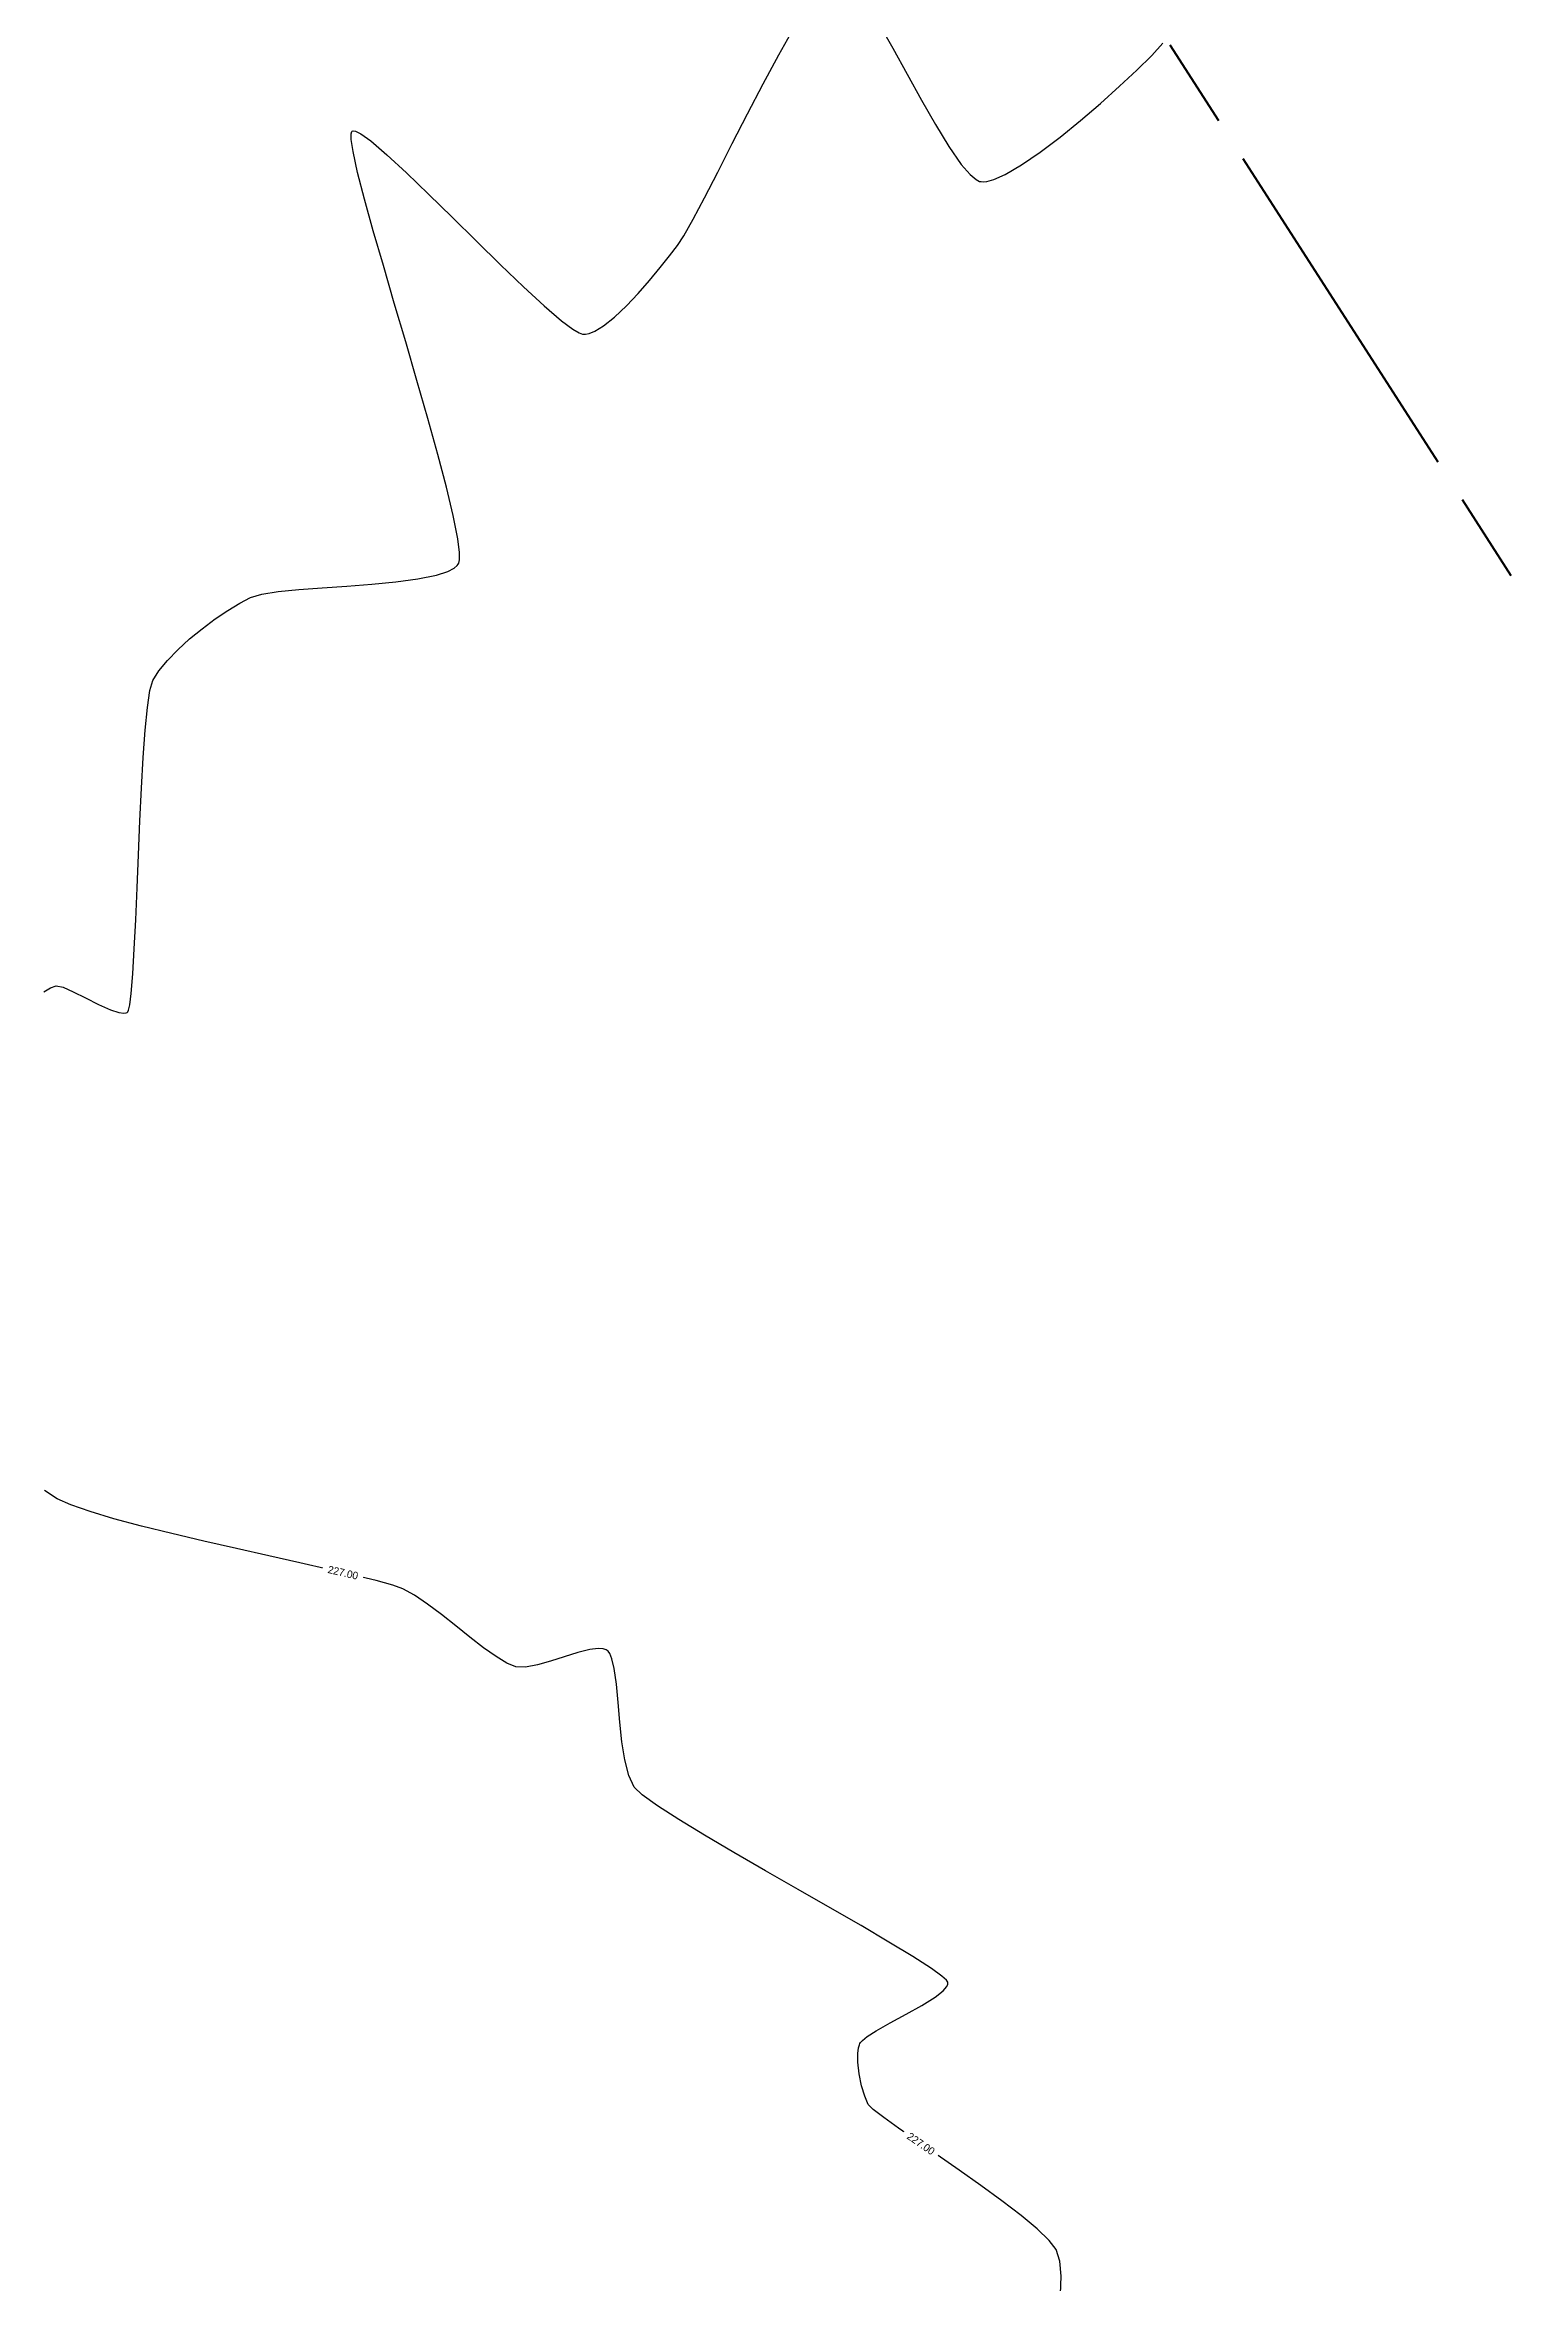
# Model space of a CAD drawing. Header units: metres. Extents: x 708931 to 723899, y 5405153 to 5413472.
# Drawn here: x 709152.4 to 709252.4, y 5411784.8 to 5411936.3 of the extents above; entities that cross this region are included whole.
import ezdxf

# ---------------------------------------------------------------- set-up
doc = ezdxf.new("R2010")
doc.units = ezdxf.units.M
doc.header["$LTSCALE"] = 12.7
doc.header["$MEASUREMENT"] = 0
doc.linetypes.add('ACAD_ISO08W100', pattern=[36, 24, -3, 6, -3])
doc.layers.add('CONT-MNR1', color=251, linetype='Continuous')
doc.layers.add('corte', color=214, linetype='ACAD_ISO08W100', lineweight=40)

msp = doc.modelspace()

# ---------------------------------------------------------------- linework, layer by layer
at = {"layer": 'CONT-MNR1', "elevation": 227, "flags": 128}
for points in [[(709152.3, 5411872.19), (709152.74, 5411872.46), (709153.14, 5411872.59), (709153.6, 5411872.5), (709154.29, 5411872.2), (709155.12, 5411871.78), (709155.99, 5411871.34), (709156.81, 5411870.97), (709157.37, 5411870.79), (709157.71, 5411870.74), (709157.87, 5411870.76), (709157.94, 5411870.79), (709157.97, 5411870.83), (709158.03, 5411870.96), (709158.11, 5411871.32), (709158.2, 5411872.08), (709158.31, 5411873.41), (709158.41, 5411875.11), (709158.51, 5411877.07), (709158.6, 5411879.22), (709158.7, 5411881.47), (709158.79, 5411883.75), (709158.9, 5411885.97), (709159.02, 5411888.04), (709159.15, 5411889.89), (709159.3, 5411891.43), (709159.47, 5411892.57), (709159.66, 5411893.25), (709160.08, 5411893.91), (709160.65, 5411894.61), (709161.36, 5411895.34), (709162.15, 5411896.07), (709163.01, 5411896.76), (709163.88, 5411897.42), (709164.74, 5411898), (709165.55, 5411898.49), (709166.28, 5411898.87), (709167.04, 5411899.09), (709168.15, 5411899.27), (709169.54, 5411899.41), (709171.11, 5411899.53), (709172.79, 5411899.64), (709174.48, 5411899.77), (709176.11, 5411899.93), (709177.59, 5411900.13), (709178.85, 5411900.38), (709179.62, 5411900.64), (709180.05, 5411900.86), (709180.25, 5411901.03), (709180.32, 5411901.13), (709180.36, 5411901.2), (709180.4, 5411901.42), (709180.4, 5411901.91), (709180.29, 5411902.85), (709179.99, 5411904.41), (709179.53, 5411906.33), (709178.95, 5411908.55), (709178.27, 5411910.98), (709177.53, 5411913.55), (709176.77, 5411916.18), (709176, 5411918.79), (709175.26, 5411921.33), (709174.58, 5411923.69), (709173.99, 5411925.82), (709173.52, 5411927.63), (709173.21, 5411929.06), (709173.09, 5411929.86), (709173.09, 5411930.25), (709173.13, 5411930.4), (709173.16, 5411930.43), (709173.22, 5411930.45), (709173.38, 5411930.43), (709173.74, 5411930.25), (709174.41, 5411929.77), (709175.5, 5411928.83), (709176.83, 5411927.61), (709178.32, 5411926.17), (709179.92, 5411924.6), (709181.57, 5411922.98), (709183.19, 5411921.38), (709184.73, 5411919.9), (709186.13, 5411918.61), (709187.31, 5411917.59), (709188.07, 5411917.02), (709188.51, 5411916.77), (709188.73, 5411916.69), (709188.81, 5411916.69), (709188.93, 5411916.69), (709189.18, 5411916.74), (709189.57, 5411916.9), (709190.14, 5411917.25), (709190.9, 5411917.85), (709191.7, 5411918.61), (709192.49, 5411919.45), (709193.26, 5411920.33), (709193.98, 5411921.2), (709194.62, 5411922), (709195.16, 5411922.68), (709195.59, 5411923.35), (709196.21, 5411924.46), (709196.98, 5411925.92), (709197.88, 5411927.66), (709198.86, 5411929.58), (709199.9, 5411931.6), (709200.96, 5411933.63), (709202.01, 5411935.59), (709203.02, 5411937.39)], [(709208.79, 5411937.67), (709209.72, 5411936.03), (709210.68, 5411934.28), (709211.65, 5411932.53), (709212.6, 5411930.87), (709213.51, 5411929.38), (709214.35, 5411928.18), (709214.95, 5411927.49), (709215.35, 5411927.16), (709215.59, 5411927.03), (709215.7, 5411927.01), (709215.82, 5411927), (709216.08, 5411927.02), (709216.55, 5411927.15), (709217.31, 5411927.49), (709218.43, 5411928.15), (709219.69, 5411929.01), (709221.03, 5411930.03), (709222.41, 5411931.14), (709223.77, 5411932.3), (709225.06, 5411933.46), (709226.23, 5411934.56), (709227.23, 5411935.55), (709227.99, 5411936.37)], [(709221.07, 5411784.07), (709221.1, 5411785.28), (709221.01, 5411786.3), (709220.77, 5411787.09), (709220.3, 5411787.71), (709219.48, 5411788.5), (709218.4, 5411789.4), (709217.1, 5411790.39), (709215.68, 5411791.42), (709214.2, 5411792.47), (709212.73, 5411793.49), (709211.34, 5411794.44), (709210.11, 5411795.3), (709209.11, 5411796.02), (709208.4, 5411796.57), (709208.06, 5411796.9), (709207.82, 5411797.46), (709207.6, 5411798.18), (709207.44, 5411798.98), (709207.36, 5411799.77), (709207.36, 5411800.35), (709207.4, 5411800.73), (709207.46, 5411800.94), (709207.5, 5411801.03), (709207.53, 5411801.1), (709207.66, 5411801.24), (709207.98, 5411801.5), (709208.59, 5411801.89), (709209.55, 5411802.43), (709210.62, 5411803.01), (709211.68, 5411803.6), (709212.58, 5411804.17), (709213.12, 5411804.59), (709213.37, 5411804.88), (709213.44, 5411805.05), (709213.45, 5411805.13), (709213.44, 5411805.18), (709213.34, 5411805.32), (709213.03, 5411805.6), (709212.33, 5411806.1), (709211.07, 5411806.92), (709209.46, 5411807.9), (709207.57, 5411809.01), (709205.49, 5411810.21), (709203.31, 5411811.46), (709201.11, 5411812.72), (709198.97, 5411813.96), (709196.99, 5411815.13), (709195.24, 5411816.2), (709193.8, 5411817.12), (709192.77, 5411817.86), (709192.23, 5411818.38), (709191.86, 5411819.17), (709191.59, 5411820.22), (709191.4, 5411821.45), (709191.26, 5411822.78), (709191.15, 5411824.1), (709191.03, 5411825.34), (709190.88, 5411826.4), (709190.72, 5411827.06), (709190.58, 5411827.41), (709190.46, 5411827.57), (709190.4, 5411827.62), (709190.32, 5411827.67), (709190.13, 5411827.73), (709189.79, 5411827.76), (709189.23, 5411827.69), (709188.41, 5411827.48), (709187.5, 5411827.2), (709186.57, 5411826.9), (709185.68, 5411826.65), (709184.87, 5411826.5), (709184.21, 5411826.52), (709183.62, 5411826.76), (709182.89, 5411827.21), (709182.04, 5411827.81), (709181.12, 5411828.53), (709180.16, 5411829.29), (709179.19, 5411830.05), (709178.25, 5411830.76), (709177.37, 5411831.36), (709176.58, 5411831.79), (709175.89, 5411832.04), (709174.77, 5411832.35), (709173.32, 5411832.71), (709171.57, 5411833.11), (709169.62, 5411833.55), (709167.51, 5411834.02), (709165.32, 5411834.52), (709163.11, 5411835.02), (709160.95, 5411835.53), (709158.9, 5411836.04), (709157.04, 5411836.54), (709155.42, 5411837.02), (709154.12, 5411837.47), (709153.2, 5411837.89), (709152.35, 5411838.44)]]:
    msp.add_lwpolyline(points, dxfattribs=at)
at = {"layer": 'corte', "color": 6, "ltscale": 0.08}
msp.add_line((709503.51, 5411507.93), (709048.78, 5412216.13), dxfattribs=at)
msp.add_line((709503.51, 5411507.93), (709048.78, 5412216.13), dxfattribs=at)

# ---------------------------------------------------------------- next in the draw order: texts
at = {"layer": 'CONT-MNR1', "char_height": 0.508, "width": 2.541, "attachment_point": 5, "bg_fill": 3, "box_fill_scale": 1.25, "bg_fill_color": 256, "bg_fill_true_color": 13158600, "bg_fill_transparency": 0}
for insert, rotation in [((709172.53, 5411832.89, 227), 346.8969), ((709211.62, 5411794.25, 227), 325.4336)]:
    msp.add_mtext('227.00', dxfattribs=dict(at, insert=insert, rotation=rotation))

doc.saveas('drawing.dxf')
